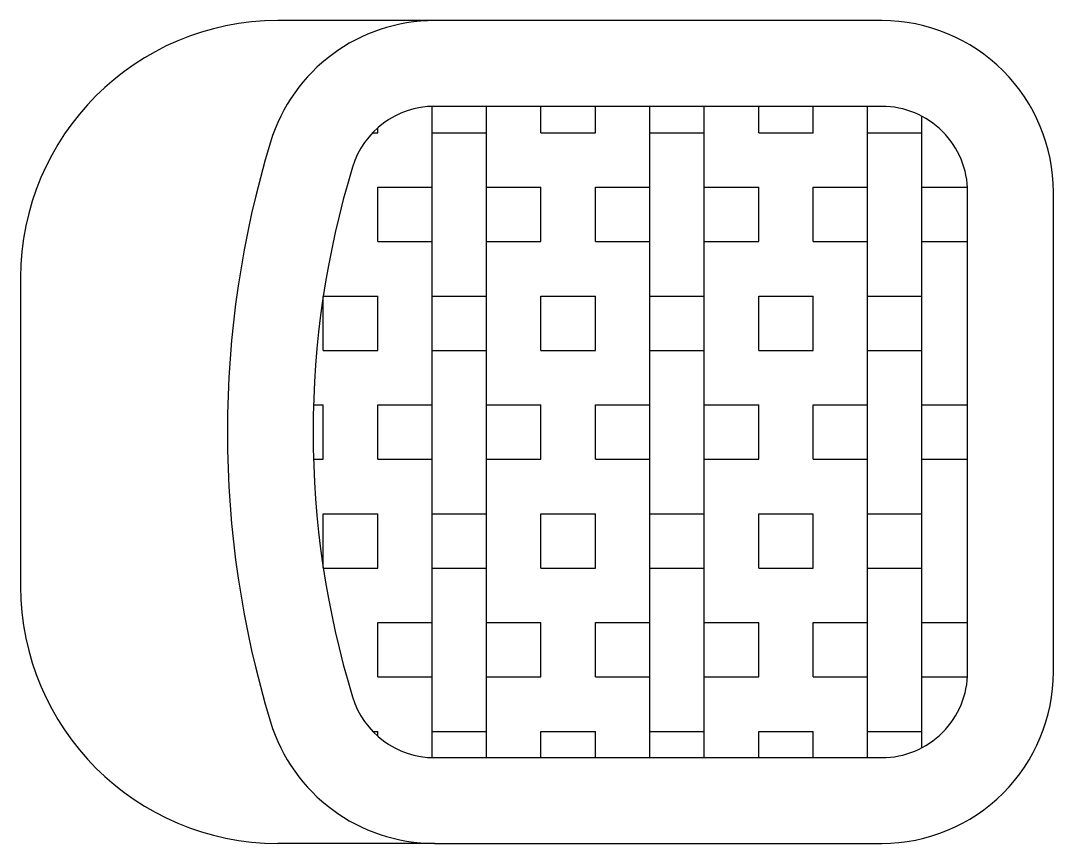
# Model space of a CAD drawing. Header units: millimetres. Extents: x -880.008 to -879.406, y 2732.062 to 2732.542.
import ezdxf

# ---------------------------------------------------------------- set-up
doc = ezdxf.new("R2010")
doc.units = ezdxf.units.MM
doc.header["$LTSCALE"] = 10
doc.layers.add('Móveis_cadeiras', color=2, linetype='Continuous')

msp = doc.modelspace()

# ---------------------------------------------------------------- hatches: boundary and pattern name
at = {"layer": 'Móveis_cadeiras'}
h = msp.add_hatch(dxfattribs=at)
h.set_pattern_fill('BOX', color=1, scale=0.005, style=0)
h.set_pattern_definition([(90, (0.59581, -1.38906), (-0.127, 8e-18), []), (90, (0.62756, -1.38906), (-0.127, 8e-18), []), (0, (0.59581, -1.38906), (0, 0.127), [-0.03175, 0.03175]), (0, (0.59581, -1.35731), (0, 0.127), [-0.03175, 0.03175]), (0, (0.59581, -1.32556), (0, 0.127), [0.03175, -0.03175]), (0, (0.59581, -1.29381), (0, 0.127), [0.03175, -0.03175]), (90, (0.65931, -1.38906), (-0.127, 8e-18), [0.03175, -0.03175]), (90, (0.69106, -1.38906), (-0.127, 8e-18), [0.03175, -0.03175])])
h.paths.add_polyline_path([(-879.81457, 2732.14744, 0.330288), (-879.76673, 2732.11197), (-879.50571, 2732.11197, 0.414214), (-879.45571, 2732.16197), (-879.45571, 2732.44197, 0.414214), (-879.50571, 2732.49197), (-879.76673, 2732.49197, 0.330288), (-879.81457, 2732.45649, 0.148459)])

# ---------------------------------------------------------------- linework, layer by layer
for p, q in [((-879.76673, 2732.54197), (-879.85812, 2732.54197)), ((-880.00812, 2732.39197), (-880.00812, 2732.21197)), ((-879.76673, 2732.06197), (-879.85812, 2732.06197))]:
    msp.add_line(p, q, dxfattribs=at)
for points in [[(-879.86242, 2732.13291, 0.330288), (-879.76673, 2732.06197), (-879.50571, 2732.06197, 0.414214), (-879.40571, 2732.16197), (-879.40571, 2732.44197, 0.414214), (-879.50571, 2732.54197), (-879.76673, 2732.54197, 0.330288), (-879.86242, 2732.47102, 0.148459)], [(-879.81457, 2732.14744, 0.330288), (-879.76673, 2732.11197), (-879.50571, 2732.11197, 0.414214), (-879.45571, 2732.16197), (-879.45571, 2732.44197, 0.414214), (-879.50571, 2732.49197), (-879.76673, 2732.49197, 0.330288), (-879.81457, 2732.45649, 0.148459)]]:
    msp.add_lwpolyline(points, format="xyb", close=True, dxfattribs=at)
for centre, start, end in [((-879.85812, 2732.39197), 90, 180), ((-879.85812, 2732.21197), 180, 270)]:
    msp.add_arc(centre, 0.15, start, end, dxfattribs=at)

doc.saveas('drawing.dxf')
